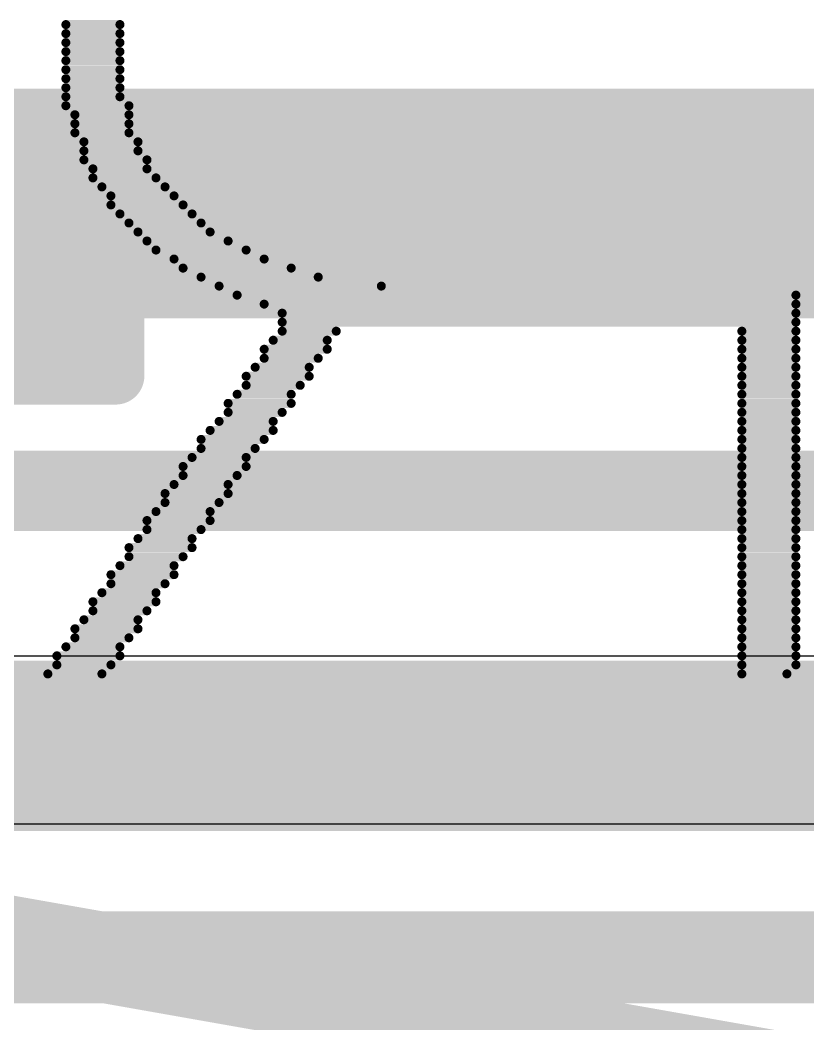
# Model space of a CAD drawing. Header units: inches. Extents: x -8 to 386, y -12 to 64.
# Drawn here: x 10.685 to 12.428, y -3.541 to -1.322 of the extents above; entities that cross this region are included whole.
import ezdxf

# ---------------------------------------------------------------- set-up
doc = ezdxf.new("R2010")
doc.units = ezdxf.units.IN
for name, color, linetype in [('Board_outline', 216, 'Continuous'), ('Bottom Layer', 5, 'Continuous'), ('Bottom Overlay', 54, 'Continuous'), ('Top Layer', 1, 'Continuous'), ('Top Overlay', 2, 'Continuous'), ('Top Paste', 8, 'Continuous'), ('Top Solder', 216, 'Continuous')]:
    doc.layers.add(name, color=color, linetype=linetype)

msp = doc.modelspace()

# ---------------------------------------------------------------- hatches: boundary and pattern name
at = {"layer": 'Top Layer'}
msp.add_hatch(color=1, dxfattribs=at).paths.add_polyline_path([(10.8077, -2.0193), (10.1727, -2.0193), (10.1727, -1.5621), (10.8077, -1.5621)])
at = {"layer": 'Top Paste'}
msp.add_hatch(color=8, dxfattribs=at).paths.add_polyline_path([(10.8077, -2.0193), (10.1727, -2.0193), (10.1727, -1.5621), (10.8077, -1.5621)])
at = {"layer": 'Top Solder'}
msp.add_hatch(color=216, dxfattribs=at).paths.add_polyline_path([(10.8677, -2.0793), (10.1127, -2.0793), (10.1127, -1.5021), (10.8677, -1.5021)])

# ---------------------------------------------------------------- linework, layer by layer
at = {"layer": 'Board_outline'}
msp.add_lwpolyline([(37.5368, 13.3604, 0.254, 0.254, 1), (-7.4632, 13.3604, 0.254, 0.254, 1)], format="xyseb", close=True, dxfattribs=at)
at = {"layer": 'Bottom Layer'}
msp.add_line((9.5901, -3.0989), (19.6413, -3.0989), dxfattribs=at)
for points in [[(7.2644, -1.7272, 0.508, 0.508, 0), (15.9766, -1.7272, 0.508, 0.508, 0)], [(10.2039, -2.3622, 0.1778, 0.1778, 0), (19.4488, -2.3622, 0.1778, 0.1778, 0)], [(9.5901, -2.827, 0.1778, 0.1778, 0), (19.6413, -2.827, 0.1778, 0.1778, 0)]]:
    msp.add_lwpolyline(points, format="xyseb", dxfattribs=at)
at = {"layer": 'Bottom Overlay'}
for points in [[(10.7865, -1.3315, 0.0199, 0.0199, 0), (10.9061, -1.3315, 0.0199, 0.0199, 0)], [(10.7865, -1.3514, 0.0199, 0.0199, 0), (10.9061, -1.3514, 0.0199, 0.0199, 0)], [(10.7865, -1.3714, 0.0199, 0.0199, 0), (10.9061, -1.3714, 0.0199, 0.0199, 0)], [(10.7865, -1.3913, 0.0199, 0.0199, 0), (10.9061, -1.3913, 0.0199, 0.0199, 0)], [(10.7865, -1.4112, 0.0199, 0.0199, 0), (10.9061, -1.4112, 0.0199, 0.0199, 0)], [(10.7865, -1.4312, 0.0199, 0.0199, 0), (10.9061, -1.4312, 0.0199, 0.0199, 0)], [(10.7865, -1.4511, 0.0199, 0.0199, 0), (10.9061, -1.4511, 0.0199, 0.0199, 0)], [(10.7865, -1.4711, 0.0199, 0.0199, 0), (10.9061, -1.4711, 0.0199, 0.0199, 0)], [(10.7865, -1.491, 0.0199, 0.0199, 0), (10.9061, -1.491, 0.0199, 0.0199, 0)], [(10.7865, -1.5109, 0.0199, 0.0199, 0), (10.926, -1.5109, 0.0199, 0.0199, 0)], [(10.8064, -1.5309, 0.0199, 0.0199, 0), (10.926, -1.5309, 0.0199, 0.0199, 0)], [(10.8064, -1.5508, 0.0199, 0.0199, 0), (10.926, -1.5508, 0.0199, 0.0199, 0)], [(10.8064, -1.5708, 0.0199, 0.0199, 0), (10.926, -1.5708, 0.0199, 0.0199, 0)], [(10.8263, -1.5907, 0.0199, 0.0199, 0), (10.946, -1.5907, 0.0199, 0.0199, 0)], [(10.8263, -1.6106, 0.0199, 0.0199, 0), (10.946, -1.6106, 0.0199, 0.0199, 0)], [(10.8263, -1.6306, 0.0199, 0.0199, 0), (10.9659, -1.6306, 0.0199, 0.0199, 0)], [(10.8463, -1.6505, 0.0199, 0.0199, 0), (10.9659, -1.6505, 0.0199, 0.0199, 0)], [(10.8463, -1.6705, 0.0199, 0.0199, 0), (10.9859, -1.6705, 0.0199, 0.0199, 0)], [(10.8662, -1.6904, 0.0199, 0.0199, 0), (11.0058, -1.6904, 0.0199, 0.0199, 0)], [(10.8862, -1.7103, 0.0199, 0.0199, 0), (11.0257, -1.7103, 0.0199, 0.0199, 0)], [(10.8862, -1.7303, 0.0199, 0.0199, 0), (11.0457, -1.7303, 0.0199, 0.0199, 0)], [(10.9061, -1.7502, 0.0199, 0.0199, 0), (11.0656, -1.7502, 0.0199, 0.0199, 0)], [(10.926, -1.7702, 0.0199, 0.0199, 0), (11.0856, -1.7702, 0.0199, 0.0199, 0)], [(10.946, -1.7901, 0.0199, 0.0199, 0), (11.1055, -1.7901, 0.0199, 0.0199, 0)], [(10.9659, -1.81, 0.0199, 0.0199, 0), (11.1454, -1.81, 0.0199, 0.0199, 0)], [(10.9859, -1.83, 0.0199, 0.0199, 0), (11.1853, -1.83, 0.0199, 0.0199, 0)], [(11.0257, -1.8499, 0.0199, 0.0199, 0), (11.2251, -1.8499, 0.0199, 0.0199, 0)], [(11.0457, -1.8699, 0.0199, 0.0199, 0), (11.285, -1.8699, 0.0199, 0.0199, 0)], [(11.0856, -1.8898, 0.0199, 0.0199, 0), (11.3448, -1.8898, 0.0199, 0.0199, 0)], [(11.1254, -1.9097, 0.0199, 0.0199, 0), (11.4844, -1.9097, 0.0199, 0.0199, 0)], [(11.1653, -1.9297, 0.0199, 0.0199, 0), (12.4016, -1.9297, 0.0199, 0.0199, 0)], [(11.2251, -1.9496, 0.0199, 0.0199, 0), (12.4016, -1.9496, 0.0199, 0.0199, 0)], [(11.265, -1.9696, 0.0199, 0.0199, 0), (12.4016, -1.9696, 0.0199, 0.0199, 0)], [(11.265, -1.9895, 0.0199, 0.0199, 0), (12.4016, -1.9895, 0.0199, 0.0199, 0)], [(11.2451, -2.0294, 0.0199, 0.0199, 0), (11.3647, -2.0294, 0.0199, 0.0199, 0)], [(11.265, -2.0094, 0.0199, 0.0199, 0), (11.3847, -2.0094, 0.0199, 0.0199, 0)], [(12.282, -2.0094, 0.0199, 0.0199, 0), (12.4016, -2.0094, 0.0199, 0.0199, 0)], [(12.282, -2.0294, 0.0199, 0.0199, 0), (12.4016, -2.0294, 0.0199, 0.0199, 0)], [(11.2251, -2.0493, 0.0199, 0.0199, 0), (11.3647, -2.0493, 0.0199, 0.0199, 0)], [(12.282, -2.0493, 0.0199, 0.0199, 0), (12.4016, -2.0493, 0.0199, 0.0199, 0)], [(11.2251, -2.0693, 0.0199, 0.0199, 0), (11.3448, -2.0693, 0.0199, 0.0199, 0)], [(12.282, -2.0693, 0.0199, 0.0199, 0), (12.4016, -2.0693, 0.0199, 0.0199, 0)], [(11.2052, -2.0892, 0.0199, 0.0199, 0), (11.3248, -2.0892, 0.0199, 0.0199, 0)], [(12.282, -2.0892, 0.0199, 0.0199, 0), (12.4016, -2.0892, 0.0199, 0.0199, 0)], [(11.1853, -2.1091, 0.0199, 0.0199, 0), (11.3248, -2.1091, 0.0199, 0.0199, 0)], [(12.282, -2.1091, 0.0199, 0.0199, 0), (12.4016, -2.1091, 0.0199, 0.0199, 0)], [(11.1853, -2.1291, 0.0199, 0.0199, 0), (11.3049, -2.1291, 0.0199, 0.0199, 0)], [(12.282, -2.1291, 0.0199, 0.0199, 0), (12.4016, -2.1291, 0.0199, 0.0199, 0)], [(11.1653, -2.149, 0.0199, 0.0199, 0), (11.285, -2.149, 0.0199, 0.0199, 0)], [(12.282, -2.149, 0.0199, 0.0199, 0), (12.4016, -2.149, 0.0199, 0.0199, 0)], [(11.1454, -2.169, 0.0199, 0.0199, 0), (11.285, -2.169, 0.0199, 0.0199, 0)], [(12.282, -2.169, 0.0199, 0.0199, 0), (12.4016, -2.169, 0.0199, 0.0199, 0)], [(11.1454, -2.1889, 0.0199, 0.0199, 0), (11.265, -2.1889, 0.0199, 0.0199, 0)], [(12.282, -2.1889, 0.0199, 0.0199, 0), (12.4016, -2.1889, 0.0199, 0.0199, 0)], [(11.1055, -2.2288, 0.0199, 0.0199, 0), (11.2451, -2.2288, 0.0199, 0.0199, 0)], [(11.1254, -2.2089, 0.0199, 0.0199, 0), (11.2451, -2.2089, 0.0199, 0.0199, 0)], [(12.282, -2.2089, 0.0199, 0.0199, 0), (12.4016, -2.2089, 0.0199, 0.0199, 0)], [(12.282, -2.2288, 0.0199, 0.0199, 0), (12.4016, -2.2288, 0.0199, 0.0199, 0)], [(11.0856, -2.2487, 0.0199, 0.0199, 0), (11.2251, -2.2487, 0.0199, 0.0199, 0)], [(12.282, -2.2487, 0.0199, 0.0199, 0), (12.4016, -2.2487, 0.0199, 0.0199, 0)], [(11.0856, -2.2687, 0.0199, 0.0199, 0), (11.2052, -2.2687, 0.0199, 0.0199, 0)], [(12.282, -2.2687, 0.0199, 0.0199, 0), (12.4016, -2.2687, 0.0199, 0.0199, 0)], [(11.0656, -2.2886, 0.0199, 0.0199, 0), (11.1853, -2.2886, 0.0199, 0.0199, 0)], [(12.282, -2.2886, 0.0199, 0.0199, 0), (12.4016, -2.2886, 0.0199, 0.0199, 0)], [(11.0457, -2.3086, 0.0199, 0.0199, 0), (11.1853, -2.3086, 0.0199, 0.0199, 0)], [(12.282, -2.3086, 0.0199, 0.0199, 0), (12.4016, -2.3086, 0.0199, 0.0199, 0)], [(11.0457, -2.3285, 0.0199, 0.0199, 0), (11.1653, -2.3285, 0.0199, 0.0199, 0)], [(12.282, -2.3285, 0.0199, 0.0199, 0), (12.4016, -2.3285, 0.0199, 0.0199, 0)], [(11.0257, -2.3484, 0.0199, 0.0199, 0), (11.1454, -2.3484, 0.0199, 0.0199, 0)], [(12.282, -2.3484, 0.0199, 0.0199, 0), (12.4016, -2.3484, 0.0199, 0.0199, 0)], [(11.0058, -2.3684, 0.0199, 0.0199, 0), (11.1454, -2.3684, 0.0199, 0.0199, 0)], [(12.282, -2.3684, 0.0199, 0.0199, 0), (12.4016, -2.3684, 0.0199, 0.0199, 0)], [(11.0058, -2.3883, 0.0199, 0.0199, 0), (11.1254, -2.3883, 0.0199, 0.0199, 0)], [(12.282, -2.3883, 0.0199, 0.0199, 0), (12.4016, -2.3883, 0.0199, 0.0199, 0)], [(10.9659, -2.4282, 0.0199, 0.0199, 0), (11.1055, -2.4282, 0.0199, 0.0199, 0)], [(10.9859, -2.4083, 0.0199, 0.0199, 0), (11.1055, -2.4083, 0.0199, 0.0199, 0)], [(12.282, -2.4083, 0.0199, 0.0199, 0), (12.4016, -2.4083, 0.0199, 0.0199, 0)], [(12.282, -2.4282, 0.0199, 0.0199, 0), (12.4016, -2.4282, 0.0199, 0.0199, 0)], [(10.9659, -2.4481, 0.0199, 0.0199, 0), (11.0856, -2.4481, 0.0199, 0.0199, 0)], [(12.282, -2.4481, 0.0199, 0.0199, 0), (12.4016, -2.4481, 0.0199, 0.0199, 0)], [(10.946, -2.4681, 0.0199, 0.0199, 0), (11.0656, -2.4681, 0.0199, 0.0199, 0)], [(12.282, -2.4681, 0.0199, 0.0199, 0), (12.4016, -2.4681, 0.0199, 0.0199, 0)], [(10.926, -2.488, 0.0199, 0.0199, 0), (11.0656, -2.488, 0.0199, 0.0199, 0)], [(12.282, -2.488, 0.0199, 0.0199, 0), (12.4016, -2.488, 0.0199, 0.0199, 0)], [(10.926, -2.508, 0.0199, 0.0199, 0), (11.0457, -2.508, 0.0199, 0.0199, 0)], [(12.282, -2.508, 0.0199, 0.0199, 0), (12.4016, -2.508, 0.0199, 0.0199, 0)], [(10.9061, -2.5279, 0.0199, 0.0199, 0), (11.0257, -2.5279, 0.0199, 0.0199, 0)], [(12.282, -2.5279, 0.0199, 0.0199, 0), (12.4016, -2.5279, 0.0199, 0.0199, 0)], [(10.8862, -2.5478, 0.0199, 0.0199, 0), (11.0257, -2.5478, 0.0199, 0.0199, 0)], [(12.282, -2.5478, 0.0199, 0.0199, 0), (12.4016, -2.5478, 0.0199, 0.0199, 0)], [(10.8862, -2.5678, 0.0199, 0.0199, 0), (11.0058, -2.5678, 0.0199, 0.0199, 0)], [(12.282, -2.5678, 0.0199, 0.0199, 0), (12.4016, -2.5678, 0.0199, 0.0199, 0)], [(10.8662, -2.5877, 0.0199, 0.0199, 0), (10.9859, -2.5877, 0.0199, 0.0199, 0)], [(12.282, -2.5877, 0.0199, 0.0199, 0), (12.4016, -2.5877, 0.0199, 0.0199, 0)], [(10.8463, -2.6077, 0.0199, 0.0199, 0), (10.9859, -2.6077, 0.0199, 0.0199, 0)], [(10.8463, -2.6276, 0.0199, 0.0199, 0), (10.9659, -2.6276, 0.0199, 0.0199, 0)], [(12.282, -2.6077, 0.0199, 0.0199, 0), (12.4016, -2.6077, 0.0199, 0.0199, 0)], [(12.282, -2.6276, 0.0199, 0.0199, 0), (12.4016, -2.6276, 0.0199, 0.0199, 0)], [(10.8263, -2.6475, 0.0199, 0.0199, 0), (10.946, -2.6475, 0.0199, 0.0199, 0)], [(12.282, -2.6475, 0.0199, 0.0199, 0), (12.4016, -2.6475, 0.0199, 0.0199, 0)], [(10.8064, -2.6675, 0.0199, 0.0199, 0), (10.946, -2.6675, 0.0199, 0.0199, 0)], [(12.282, -2.6675, 0.0199, 0.0199, 0), (12.4016, -2.6675, 0.0199, 0.0199, 0)], [(10.8064, -2.6874, 0.0199, 0.0199, 0), (10.926, -2.6874, 0.0199, 0.0199, 0)], [(12.282, -2.6874, 0.0199, 0.0199, 0), (12.4016, -2.6874, 0.0199, 0.0199, 0)], [(10.7865, -2.7074, 0.0199, 0.0199, 0), (10.9061, -2.7074, 0.0199, 0.0199, 0)], [(12.282, -2.7074, 0.0199, 0.0199, 0), (12.4016, -2.7074, 0.0199, 0.0199, 0)], [(10.7665, -2.7273, 0.0199, 0.0199, 0), (10.9061, -2.7273, 0.0199, 0.0199, 0)], [(12.282, -2.7273, 0.0199, 0.0199, 0), (12.4016, -2.7273, 0.0199, 0.0199, 0)], [(10.7665, -2.7472, 0.0199, 0.0199, 0), (10.8862, -2.7472, 0.0199, 0.0199, 0)], [(12.282, -2.7472, 0.0199, 0.0199, 0), (12.4016, -2.7472, 0.0199, 0.0199, 0)], [(10.7466, -2.7672, 0.0199, 0.0199, 0), (10.8662, -2.7672, 0.0199, 0.0199, 0)], [(12.282, -2.7672, 0.0199, 0.0199, 0), (12.3817, -2.7672, 0.0199, 0.0199, 0)]]:
    msp.add_lwpolyline(points, format="xyseb", dxfattribs=at)
for points in [[(10.7815, -1.3315, 0.00997, 0.00997, 1), (10.7914, -1.3315, 0.00997, 0.00997, 1)], [(10.9011, -1.3315, 0.00997, 0.00997, 1), (10.9111, -1.3315, 0.00997, 0.00997, 1)], [(10.7815, -1.3514, 0.00997, 0.00997, 1), (10.7914, -1.3514, 0.00997, 0.00997, 1)], [(10.9011, -1.3514, 0.00997, 0.00997, 1), (10.9111, -1.3514, 0.00997, 0.00997, 1)], [(10.7815, -1.3714, 0.00997, 0.00997, 1), (10.7914, -1.3714, 0.00997, 0.00997, 1)], [(10.9011, -1.3714, 0.00997, 0.00997, 1), (10.9111, -1.3714, 0.00997, 0.00997, 1)], [(10.7815, -1.3913, 0.00997, 0.00997, 1), (10.7914, -1.3913, 0.00997, 0.00997, 1)], [(10.9011, -1.3913, 0.00997, 0.00997, 1), (10.9111, -1.3913, 0.00997, 0.00997, 1)], [(10.7815, -1.4112, 0.00997, 0.00997, 1), (10.7914, -1.4112, 0.00997, 0.00997, 1)], [(10.9011, -1.4112, 0.00997, 0.00997, 1), (10.9111, -1.4112, 0.00997, 0.00997, 1)], [(10.7815, -1.4312, 0.00997, 0.00997, 1), (10.7914, -1.4312, 0.00997, 0.00997, 1)], [(10.7815, -1.4511, 0.00997, 0.00997, 1), (10.7914, -1.4511, 0.00997, 0.00997, 1)], [(10.9011, -1.4312, 0.00997, 0.00997, 1), (10.9111, -1.4312, 0.00997, 0.00997, 1)], [(10.9011, -1.4511, 0.00997, 0.00997, 1), (10.9111, -1.4511, 0.00997, 0.00997, 1)], [(10.7815, -1.4711, 0.00997, 0.00997, 1), (10.7914, -1.4711, 0.00997, 0.00997, 1)], [(10.9011, -1.4711, 0.00997, 0.00997, 1), (10.9111, -1.4711, 0.00997, 0.00997, 1)], [(10.7815, -1.491, 0.00997, 0.00997, 1), (10.7914, -1.491, 0.00997, 0.00997, 1)], [(10.9011, -1.491, 0.00997, 0.00997, 1), (10.9111, -1.491, 0.00997, 0.00997, 1)], [(10.7815, -1.5109, 0.00997, 0.00997, 1), (10.7914, -1.5109, 0.00997, 0.00997, 1)], [(10.9211, -1.5109, 0.00997, 0.00997, 1), (10.931, -1.5109, 0.00997, 0.00997, 1)], [(10.8014, -1.5309, 0.00997, 0.00997, 1), (10.8114, -1.5309, 0.00997, 0.00997, 1)], [(10.9211, -1.5309, 0.00997, 0.00997, 1), (10.931, -1.5309, 0.00997, 0.00997, 1)], [(10.8014, -1.5508, 0.00997, 0.00997, 1), (10.8114, -1.5508, 0.00997, 0.00997, 1)], [(10.9211, -1.5508, 0.00997, 0.00997, 1), (10.931, -1.5508, 0.00997, 0.00997, 1)], [(10.8014, -1.5708, 0.00997, 0.00997, 1), (10.8114, -1.5708, 0.00997, 0.00997, 1)], [(10.9211, -1.5708, 0.00997, 0.00997, 1), (10.931, -1.5708, 0.00997, 0.00997, 1)], [(10.8214, -1.5907, 0.00997, 0.00997, 1), (10.8313, -1.5907, 0.00997, 0.00997, 1)], [(10.941, -1.5907, 0.00997, 0.00997, 1), (10.951, -1.5907, 0.00997, 0.00997, 1)], [(10.8214, -1.6106, 0.00997, 0.00997, 1), (10.8313, -1.6106, 0.00997, 0.00997, 1)], [(10.941, -1.6106, 0.00997, 0.00997, 1), (10.951, -1.6106, 0.00997, 0.00997, 1)], [(10.8214, -1.6306, 0.00997, 0.00997, 1), (10.8313, -1.6306, 0.00997, 0.00997, 1)], [(10.8413, -1.6505, 0.00997, 0.00997, 1), (10.8513, -1.6505, 0.00997, 0.00997, 1)], [(10.9609, -1.6306, 0.00997, 0.00997, 1), (10.9709, -1.6306, 0.00997, 0.00997, 1)], [(10.9609, -1.6505, 0.00997, 0.00997, 1), (10.9709, -1.6505, 0.00997, 0.00997, 1)], [(10.8413, -1.6705, 0.00997, 0.00997, 1), (10.8513, -1.6705, 0.00997, 0.00997, 1)], [(10.9809, -1.6705, 0.00997, 0.00997, 1), (10.9908, -1.6705, 0.00997, 0.00997, 1)], [(10.8612, -1.6904, 0.00997, 0.00997, 1), (10.8712, -1.6904, 0.00997, 0.00997, 1)], [(11.0008, -1.6904, 0.00997, 0.00997, 1), (11.0108, -1.6904, 0.00997, 0.00997, 1)], [(10.8812, -1.7103, 0.00997, 0.00997, 1), (10.8911, -1.7103, 0.00997, 0.00997, 1)], [(11.0208, -1.7103, 0.00997, 0.00997, 1), (11.0307, -1.7103, 0.00997, 0.00997, 1)], [(10.8812, -1.7303, 0.00997, 0.00997, 1), (10.8911, -1.7303, 0.00997, 0.00997, 1)], [(11.0407, -1.7303, 0.00997, 0.00997, 1), (11.0507, -1.7303, 0.00997, 0.00997, 1)], [(10.9011, -1.7502, 0.00997, 0.00997, 1), (10.9111, -1.7502, 0.00997, 0.00997, 1)], [(11.0606, -1.7502, 0.00997, 0.00997, 1), (11.0706, -1.7502, 0.00997, 0.00997, 1)], [(10.9211, -1.7702, 0.00997, 0.00997, 1), (10.931, -1.7702, 0.00997, 0.00997, 1)], [(11.0806, -1.7702, 0.00997, 0.00997, 1), (11.0905, -1.7702, 0.00997, 0.00997, 1)], [(10.941, -1.7901, 0.00997, 0.00997, 1), (10.951, -1.7901, 0.00997, 0.00997, 1)], [(11.1005, -1.7901, 0.00997, 0.00997, 1), (11.1105, -1.7901, 0.00997, 0.00997, 1)], [(10.9609, -1.81, 0.00997, 0.00997, 1), (10.9709, -1.81, 0.00997, 0.00997, 1)], [(10.9809, -1.83, 0.00997, 0.00997, 1), (10.9908, -1.83, 0.00997, 0.00997, 1)], [(11.1404, -1.81, 0.00997, 0.00997, 1), (11.1504, -1.81, 0.00997, 0.00997, 1)], [(11.1803, -1.83, 0.00997, 0.00997, 1), (11.1902, -1.83, 0.00997, 0.00997, 1)], [(11.0208, -1.8499, 0.00997, 0.00997, 1), (11.0307, -1.8499, 0.00997, 0.00997, 1)], [(11.2202, -1.8499, 0.00997, 0.00997, 1), (11.2301, -1.8499, 0.00997, 0.00997, 1)], [(11.0407, -1.8699, 0.00997, 0.00997, 1), (11.0507, -1.8699, 0.00997, 0.00997, 1)], [(11.28, -1.8699, 0.00997, 0.00997, 1), (11.2899, -1.8699, 0.00997, 0.00997, 1)], [(11.0806, -1.8898, 0.00997, 0.00997, 1), (11.0905, -1.8898, 0.00997, 0.00997, 1)], [(11.3398, -1.8898, 0.00997, 0.00997, 1), (11.3498, -1.8898, 0.00997, 0.00997, 1)], [(11.1205, -1.9097, 0.00997, 0.00997, 1), (11.1304, -1.9097, 0.00997, 0.00997, 1)], [(11.4794, -1.9097, 0.00997, 0.00997, 1), (11.4893, -1.9097, 0.00997, 0.00997, 1)], [(11.1603, -1.9297, 0.00997, 0.00997, 1), (11.1703, -1.9297, 0.00997, 0.00997, 1)], [(12.3966, -1.9297, 0.00997, 0.00997, 1), (12.4066, -1.9297, 0.00997, 0.00997, 1)], [(11.2202, -1.9496, 0.00997, 0.00997, 1), (11.2301, -1.9496, 0.00997, 0.00997, 1)], [(12.3966, -1.9496, 0.00997, 0.00997, 1), (12.4066, -1.9496, 0.00997, 0.00997, 1)], [(11.26, -1.9696, 0.00997, 0.00997, 1), (11.27, -1.9696, 0.00997, 0.00997, 1)], [(12.3966, -1.9696, 0.00997, 0.00997, 1), (12.4066, -1.9696, 0.00997, 0.00997, 1)], [(11.26, -1.9895, 0.00997, 0.00997, 1), (11.27, -1.9895, 0.00997, 0.00997, 1)], [(12.3966, -1.9895, 0.00997, 0.00997, 1), (12.4066, -1.9895, 0.00997, 0.00997, 1)], [(11.2401, -2.0294, 0.00997, 0.00997, 1), (11.2501, -2.0294, 0.00997, 0.00997, 1)], [(11.26, -2.0094, 0.00997, 0.00997, 1), (11.27, -2.0094, 0.00997, 0.00997, 1)], [(11.3597, -2.0294, 0.00997, 0.00997, 1), (11.3697, -2.0294, 0.00997, 0.00997, 1)], [(11.3797, -2.0094, 0.00997, 0.00997, 1), (11.3896, -2.0094, 0.00997, 0.00997, 1)], [(12.277, -2.0094, 0.00997, 0.00997, 1), (12.287, -2.0094, 0.00997, 0.00997, 1)], [(12.277, -2.0294, 0.00997, 0.00997, 1), (12.287, -2.0294, 0.00997, 0.00997, 1)], [(12.3966, -2.0094, 0.00997, 0.00997, 1), (12.4066, -2.0094, 0.00997, 0.00997, 1)], [(12.3966, -2.0294, 0.00997, 0.00997, 1), (12.4066, -2.0294, 0.00997, 0.00997, 1)], [(11.2202, -2.0493, 0.00997, 0.00997, 1), (11.2301, -2.0493, 0.00997, 0.00997, 1)], [(11.3597, -2.0493, 0.00997, 0.00997, 1), (11.3697, -2.0493, 0.00997, 0.00997, 1)], [(12.277, -2.0493, 0.00997, 0.00997, 1), (12.287, -2.0493, 0.00997, 0.00997, 1)], [(12.3966, -2.0493, 0.00997, 0.00997, 1), (12.4066, -2.0493, 0.00997, 0.00997, 1)], [(11.2202, -2.0693, 0.00997, 0.00997, 1), (11.2301, -2.0693, 0.00997, 0.00997, 1)], [(11.3398, -2.0693, 0.00997, 0.00997, 1), (11.3498, -2.0693, 0.00997, 0.00997, 1)], [(12.277, -2.0693, 0.00997, 0.00997, 1), (12.287, -2.0693, 0.00997, 0.00997, 1)], [(12.3966, -2.0693, 0.00997, 0.00997, 1), (12.4066, -2.0693, 0.00997, 0.00997, 1)], [(11.2002, -2.0892, 0.00997, 0.00997, 1), (11.2102, -2.0892, 0.00997, 0.00997, 1)], [(11.3199, -2.0892, 0.00997, 0.00997, 1), (11.3298, -2.0892, 0.00997, 0.00997, 1)], [(12.277, -2.0892, 0.00997, 0.00997, 1), (12.287, -2.0892, 0.00997, 0.00997, 1)], [(12.3966, -2.0892, 0.00997, 0.00997, 1), (12.4066, -2.0892, 0.00997, 0.00997, 1)], [(11.1803, -2.1091, 0.00997, 0.00997, 1), (11.1902, -2.1091, 0.00997, 0.00997, 1)], [(11.3199, -2.1091, 0.00997, 0.00997, 1), (11.3298, -2.1091, 0.00997, 0.00997, 1)], [(12.277, -2.1091, 0.00997, 0.00997, 1), (12.287, -2.1091, 0.00997, 0.00997, 1)], [(12.3966, -2.1091, 0.00997, 0.00997, 1), (12.4066, -2.1091, 0.00997, 0.00997, 1)], [(11.1803, -2.1291, 0.00997, 0.00997, 1), (11.1902, -2.1291, 0.00997, 0.00997, 1)], [(11.2999, -2.1291, 0.00997, 0.00997, 1), (11.3099, -2.1291, 0.00997, 0.00997, 1)], [(12.277, -2.1291, 0.00997, 0.00997, 1), (12.287, -2.1291, 0.00997, 0.00997, 1)], [(12.3966, -2.1291, 0.00997, 0.00997, 1), (12.4066, -2.1291, 0.00997, 0.00997, 1)], [(11.1603, -2.149, 0.00997, 0.00997, 1), (11.1703, -2.149, 0.00997, 0.00997, 1)], [(11.28, -2.149, 0.00997, 0.00997, 1), (11.2899, -2.149, 0.00997, 0.00997, 1)], [(12.277, -2.149, 0.00997, 0.00997, 1), (12.287, -2.149, 0.00997, 0.00997, 1)], [(12.3966, -2.149, 0.00997, 0.00997, 1), (12.4066, -2.149, 0.00997, 0.00997, 1)], [(11.1404, -2.169, 0.00997, 0.00997, 1), (11.1504, -2.169, 0.00997, 0.00997, 1)], [(11.28, -2.169, 0.00997, 0.00997, 1), (11.2899, -2.169, 0.00997, 0.00997, 1)], [(12.277, -2.169, 0.00997, 0.00997, 1), (12.287, -2.169, 0.00997, 0.00997, 1)], [(12.3966, -2.169, 0.00997, 0.00997, 1), (12.4066, -2.169, 0.00997, 0.00997, 1)], [(11.1404, -2.1889, 0.00997, 0.00997, 1), (11.1504, -2.1889, 0.00997, 0.00997, 1)], [(11.26, -2.1889, 0.00997, 0.00997, 1), (11.27, -2.1889, 0.00997, 0.00997, 1)], [(12.277, -2.1889, 0.00997, 0.00997, 1), (12.287, -2.1889, 0.00997, 0.00997, 1)], [(12.3966, -2.1889, 0.00997, 0.00997, 1), (12.4066, -2.1889, 0.00997, 0.00997, 1)], [(11.1005, -2.2288, 0.00997, 0.00997, 1), (11.1105, -2.2288, 0.00997, 0.00997, 1)], [(11.1205, -2.2089, 0.00997, 0.00997, 1), (11.1304, -2.2089, 0.00997, 0.00997, 1)], [(11.2401, -2.2089, 0.00997, 0.00997, 1), (11.2501, -2.2089, 0.00997, 0.00997, 1)], [(11.2401, -2.2288, 0.00997, 0.00997, 1), (11.2501, -2.2288, 0.00997, 0.00997, 1)], [(12.277, -2.2089, 0.00997, 0.00997, 1), (12.287, -2.2089, 0.00997, 0.00997, 1)], [(12.277, -2.2288, 0.00997, 0.00997, 1), (12.287, -2.2288, 0.00997, 0.00997, 1)], [(12.3966, -2.2089, 0.00997, 0.00997, 1), (12.4066, -2.2089, 0.00997, 0.00997, 1)], [(12.3966, -2.2288, 0.00997, 0.00997, 1), (12.4066, -2.2288, 0.00997, 0.00997, 1)], [(11.0806, -2.2487, 0.00997, 0.00997, 1), (11.0905, -2.2487, 0.00997, 0.00997, 1)], [(11.2202, -2.2487, 0.00997, 0.00997, 1), (11.2301, -2.2487, 0.00997, 0.00997, 1)], [(12.277, -2.2487, 0.00997, 0.00997, 1), (12.287, -2.2487, 0.00997, 0.00997, 1)], [(12.3966, -2.2487, 0.00997, 0.00997, 1), (12.4066, -2.2487, 0.00997, 0.00997, 1)], [(11.0806, -2.2687, 0.00997, 0.00997, 1), (11.0905, -2.2687, 0.00997, 0.00997, 1)], [(11.2002, -2.2687, 0.00997, 0.00997, 1), (11.2102, -2.2687, 0.00997, 0.00997, 1)], [(12.277, -2.2687, 0.00997, 0.00997, 1), (12.287, -2.2687, 0.00997, 0.00997, 1)], [(12.3966, -2.2687, 0.00997, 0.00997, 1), (12.4066, -2.2687, 0.00997, 0.00997, 1)], [(11.0606, -2.2886, 0.00997, 0.00997, 1), (11.0706, -2.2886, 0.00997, 0.00997, 1)], [(11.1803, -2.2886, 0.00997, 0.00997, 1), (11.1902, -2.2886, 0.00997, 0.00997, 1)], [(12.277, -2.2886, 0.00997, 0.00997, 1), (12.287, -2.2886, 0.00997, 0.00997, 1)], [(12.3966, -2.2886, 0.00997, 0.00997, 1), (12.4066, -2.2886, 0.00997, 0.00997, 1)], [(11.0407, -2.3086, 0.00997, 0.00997, 1), (11.0507, -2.3086, 0.00997, 0.00997, 1)], [(11.1803, -2.3086, 0.00997, 0.00997, 1), (11.1902, -2.3086, 0.00997, 0.00997, 1)], [(12.277, -2.3086, 0.00997, 0.00997, 1), (12.287, -2.3086, 0.00997, 0.00997, 1)], [(12.3966, -2.3086, 0.00997, 0.00997, 1), (12.4066, -2.3086, 0.00997, 0.00997, 1)], [(11.0407, -2.3285, 0.00997, 0.00997, 1), (11.0507, -2.3285, 0.00997, 0.00997, 1)], [(11.1603, -2.3285, 0.00997, 0.00997, 1), (11.1703, -2.3285, 0.00997, 0.00997, 1)], [(12.277, -2.3285, 0.00997, 0.00997, 1), (12.287, -2.3285, 0.00997, 0.00997, 1)], [(12.3966, -2.3285, 0.00997, 0.00997, 1), (12.4066, -2.3285, 0.00997, 0.00997, 1)], [(11.0208, -2.3484, 0.00997, 0.00997, 1), (11.0307, -2.3484, 0.00997, 0.00997, 1)], [(11.1404, -2.3484, 0.00997, 0.00997, 1), (11.1504, -2.3484, 0.00997, 0.00997, 1)], [(12.277, -2.3484, 0.00997, 0.00997, 1), (12.287, -2.3484, 0.00997, 0.00997, 1)], [(12.3966, -2.3484, 0.00997, 0.00997, 1), (12.4066, -2.3484, 0.00997, 0.00997, 1)], [(11.0008, -2.3684, 0.00997, 0.00997, 1), (11.0108, -2.3684, 0.00997, 0.00997, 1)], [(11.1404, -2.3684, 0.00997, 0.00997, 1), (11.1504, -2.3684, 0.00997, 0.00997, 1)], [(12.277, -2.3684, 0.00997, 0.00997, 1), (12.287, -2.3684, 0.00997, 0.00997, 1)], [(12.3966, -2.3684, 0.00997, 0.00997, 1), (12.4066, -2.3684, 0.00997, 0.00997, 1)], [(11.0008, -2.3883, 0.00997, 0.00997, 1), (11.0108, -2.3883, 0.00997, 0.00997, 1)], [(11.1205, -2.3883, 0.00997, 0.00997, 1), (11.1304, -2.3883, 0.00997, 0.00997, 1)], [(12.277, -2.3883, 0.00997, 0.00997, 1), (12.287, -2.3883, 0.00997, 0.00997, 1)], [(12.3966, -2.3883, 0.00997, 0.00997, 1), (12.4066, -2.3883, 0.00997, 0.00997, 1)], [(10.9609, -2.4282, 0.00997, 0.00997, 1), (10.9709, -2.4282, 0.00997, 0.00997, 1)], [(10.9809, -2.4083, 0.00997, 0.00997, 1), (10.9908, -2.4083, 0.00997, 0.00997, 1)], [(11.1005, -2.4083, 0.00997, 0.00997, 1), (11.1105, -2.4083, 0.00997, 0.00997, 1)], [(11.1005, -2.4282, 0.00997, 0.00997, 1), (11.1105, -2.4282, 0.00997, 0.00997, 1)], [(12.277, -2.4083, 0.00997, 0.00997, 1), (12.287, -2.4083, 0.00997, 0.00997, 1)], [(12.277, -2.4282, 0.00997, 0.00997, 1), (12.287, -2.4282, 0.00997, 0.00997, 1)], [(12.3966, -2.4083, 0.00997, 0.00997, 1), (12.4066, -2.4083, 0.00997, 0.00997, 1)], [(12.3966, -2.4282, 0.00997, 0.00997, 1), (12.4066, -2.4282, 0.00997, 0.00997, 1)], [(10.9609, -2.4481, 0.00997, 0.00997, 1), (10.9709, -2.4481, 0.00997, 0.00997, 1)], [(11.0806, -2.4481, 0.00997, 0.00997, 1), (11.0905, -2.4481, 0.00997, 0.00997, 1)], [(12.277, -2.4481, 0.00997, 0.00997, 1), (12.287, -2.4481, 0.00997, 0.00997, 1)], [(12.3966, -2.4481, 0.00997, 0.00997, 1), (12.4066, -2.4481, 0.00997, 0.00997, 1)], [(10.941, -2.4681, 0.00997, 0.00997, 1), (10.951, -2.4681, 0.00997, 0.00997, 1)], [(11.0606, -2.4681, 0.00997, 0.00997, 1), (11.0706, -2.4681, 0.00997, 0.00997, 1)], [(12.277, -2.4681, 0.00997, 0.00997, 1), (12.287, -2.4681, 0.00997, 0.00997, 1)], [(12.3966, -2.4681, 0.00997, 0.00997, 1), (12.4066, -2.4681, 0.00997, 0.00997, 1)], [(10.9211, -2.488, 0.00997, 0.00997, 1), (10.931, -2.488, 0.00997, 0.00997, 1)], [(11.0606, -2.488, 0.00997, 0.00997, 1), (11.0706, -2.488, 0.00997, 0.00997, 1)], [(12.277, -2.488, 0.00997, 0.00997, 1), (12.287, -2.488, 0.00997, 0.00997, 1)], [(12.3966, -2.488, 0.00997, 0.00997, 1), (12.4066, -2.488, 0.00997, 0.00997, 1)], [(10.9211, -2.508, 0.00997, 0.00997, 1), (10.931, -2.508, 0.00997, 0.00997, 1)], [(11.0407, -2.508, 0.00997, 0.00997, 1), (11.0507, -2.508, 0.00997, 0.00997, 1)], [(12.277, -2.508, 0.00997, 0.00997, 1), (12.287, -2.508, 0.00997, 0.00997, 1)], [(12.3966, -2.508, 0.00997, 0.00997, 1), (12.4066, -2.508, 0.00997, 0.00997, 1)], [(10.9011, -2.5279, 0.00997, 0.00997, 1), (10.9111, -2.5279, 0.00997, 0.00997, 1)], [(11.0208, -2.5279, 0.00997, 0.00997, 1), (11.0307, -2.5279, 0.00997, 0.00997, 1)], [(12.277, -2.5279, 0.00997, 0.00997, 1), (12.287, -2.5279, 0.00997, 0.00997, 1)], [(12.3966, -2.5279, 0.00997, 0.00997, 1), (12.4066, -2.5279, 0.00997, 0.00997, 1)], [(10.8812, -2.5478, 0.00997, 0.00997, 1), (10.8911, -2.5478, 0.00997, 0.00997, 1)], [(11.0208, -2.5478, 0.00997, 0.00997, 1), (11.0307, -2.5478, 0.00997, 0.00997, 1)], [(12.277, -2.5478, 0.00997, 0.00997, 1), (12.287, -2.5478, 0.00997, 0.00997, 1)], [(12.3966, -2.5478, 0.00997, 0.00997, 1), (12.4066, -2.5478, 0.00997, 0.00997, 1)], [(10.8812, -2.5678, 0.00997, 0.00997, 1), (10.8911, -2.5678, 0.00997, 0.00997, 1)], [(11.0008, -2.5678, 0.00997, 0.00997, 1), (11.0108, -2.5678, 0.00997, 0.00997, 1)], [(12.277, -2.5678, 0.00997, 0.00997, 1), (12.287, -2.5678, 0.00997, 0.00997, 1)], [(12.3966, -2.5678, 0.00997, 0.00997, 1), (12.4066, -2.5678, 0.00997, 0.00997, 1)], [(10.8612, -2.5877, 0.00997, 0.00997, 1), (10.8712, -2.5877, 0.00997, 0.00997, 1)], [(10.9809, -2.5877, 0.00997, 0.00997, 1), (10.9908, -2.5877, 0.00997, 0.00997, 1)], [(12.277, -2.5877, 0.00997, 0.00997, 1), (12.287, -2.5877, 0.00997, 0.00997, 1)], [(12.3966, -2.5877, 0.00997, 0.00997, 1), (12.4066, -2.5877, 0.00997, 0.00997, 1)], [(10.8413, -2.6077, 0.00997, 0.00997, 1), (10.8513, -2.6077, 0.00997, 0.00997, 1)], [(10.8413, -2.6276, 0.00997, 0.00997, 1), (10.8513, -2.6276, 0.00997, 0.00997, 1)], [(10.9609, -2.6276, 0.00997, 0.00997, 1), (10.9709, -2.6276, 0.00997, 0.00997, 1)], [(10.9809, -2.6077, 0.00997, 0.00997, 1), (10.9908, -2.6077, 0.00997, 0.00997, 1)], [(12.277, -2.6077, 0.00997, 0.00997, 1), (12.287, -2.6077, 0.00997, 0.00997, 1)], [(12.277, -2.6276, 0.00997, 0.00997, 1), (12.287, -2.6276, 0.00997, 0.00997, 1)], [(12.3966, -2.6077, 0.00997, 0.00997, 1), (12.4066, -2.6077, 0.00997, 0.00997, 1)], [(12.3966, -2.6276, 0.00997, 0.00997, 1), (12.4066, -2.6276, 0.00997, 0.00997, 1)], [(10.8214, -2.6475, 0.00997, 0.00997, 1), (10.8313, -2.6475, 0.00997, 0.00997, 1)], [(10.941, -2.6475, 0.00997, 0.00997, 1), (10.951, -2.6475, 0.00997, 0.00997, 1)], [(12.277, -2.6475, 0.00997, 0.00997, 1), (12.287, -2.6475, 0.00997, 0.00997, 1)], [(12.3966, -2.6475, 0.00997, 0.00997, 1), (12.4066, -2.6475, 0.00997, 0.00997, 1)], [(10.8014, -2.6675, 0.00997, 0.00997, 1), (10.8114, -2.6675, 0.00997, 0.00997, 1)], [(10.941, -2.6675, 0.00997, 0.00997, 1), (10.951, -2.6675, 0.00997, 0.00997, 1)], [(12.277, -2.6675, 0.00997, 0.00997, 1), (12.287, -2.6675, 0.00997, 0.00997, 1)], [(12.3966, -2.6675, 0.00997, 0.00997, 1), (12.4066, -2.6675, 0.00997, 0.00997, 1)], [(10.8014, -2.6874, 0.00997, 0.00997, 1), (10.8114, -2.6874, 0.00997, 0.00997, 1)], [(10.9211, -2.6874, 0.00997, 0.00997, 1), (10.931, -2.6874, 0.00997, 0.00997, 1)], [(12.277, -2.6874, 0.00997, 0.00997, 1), (12.287, -2.6874, 0.00997, 0.00997, 1)], [(12.3966, -2.6874, 0.00997, 0.00997, 1), (12.4066, -2.6874, 0.00997, 0.00997, 1)], [(10.7815, -2.7074, 0.00997, 0.00997, 1), (10.7914, -2.7074, 0.00997, 0.00997, 1)], [(10.9011, -2.7074, 0.00997, 0.00997, 1), (10.9111, -2.7074, 0.00997, 0.00997, 1)], [(12.277, -2.7074, 0.00997, 0.00997, 1), (12.287, -2.7074, 0.00997, 0.00997, 1)], [(12.3966, -2.7074, 0.00997, 0.00997, 1), (12.4066, -2.7074, 0.00997, 0.00997, 1)], [(10.7615, -2.7273, 0.00997, 0.00997, 1), (10.7715, -2.7273, 0.00997, 0.00997, 1)], [(10.9011, -2.7273, 0.00997, 0.00997, 1), (10.9111, -2.7273, 0.00997, 0.00997, 1)], [(12.277, -2.7273, 0.00997, 0.00997, 1), (12.287, -2.7273, 0.00997, 0.00997, 1)], [(12.3966, -2.7273, 0.00997, 0.00997, 1), (12.4066, -2.7273, 0.00997, 0.00997, 1)], [(10.7615, -2.7472, 0.00997, 0.00997, 1), (10.7715, -2.7472, 0.00997, 0.00997, 1)], [(10.8812, -2.7472, 0.00997, 0.00997, 1), (10.8911, -2.7472, 0.00997, 0.00997, 1)], [(12.277, -2.7472, 0.00997, 0.00997, 1), (12.287, -2.7472, 0.00997, 0.00997, 1)], [(12.3966, -2.7472, 0.00997, 0.00997, 1), (12.4066, -2.7472, 0.00997, 0.00997, 1)], [(10.7416, -2.7672, 0.00997, 0.00997, 1), (10.7516, -2.7672, 0.00997, 0.00997, 1)], [(10.8612, -2.7672, 0.00997, 0.00997, 1), (10.8712, -2.7672, 0.00997, 0.00997, 1)], [(12.277, -2.7672, 0.00997, 0.00997, 1), (12.287, -2.7672, 0.00997, 0.00997, 1)], [(12.3767, -2.7672, 0.00997, 0.00997, 1), (12.3867, -2.7672, 0.00997, 0.00997, 1)]]:
    msp.add_lwpolyline(points, format="xyseb", close=True, dxfattribs=at)
at = {"layer": 'Top Layer'}
msp.add_line((13.0032, -2.7281), (5.9506, -2.7281), dxfattribs=at)
for points in [[(5.9506, -3.013, 0.2032, 0.2032, 0), (13.1212, -3.013, 0.2032, 0.2032, 0)], [(8.4717, -3.394, 0.2032, 0.2032, 0), (13.279, -3.394, 0.2032, 0.2032, 0)]]:
    msp.add_lwpolyline(points, format="xyseb", dxfattribs=at)
at = {"layer": 'Top Overlay'}
for points in [[(10.8966, -2.1082, 0.127, 0.127, 0), (10.8966, -1.6002, 0.127, 0.127, 0)], [(1.7018, -1.7776, 0.2, 0.2, 0), (21.7131, -5.3061, 0.2, 0.2, 0)], [(10.0838, -2.1082, 0.127, 0.127, 0), (10.8966, -2.1082, 0.127, 0.127, 0)]]:
    msp.add_lwpolyline(points, format="xyseb", dxfattribs=at)
for points in [[(10.8649, -1.6002, 0.0635, 0.0635, 1), (10.9284, -1.6002, 0.0635, 0.0635, 1)], [(10.8649, -2.1082, 0.0635, 0.0635, 1), (10.9284, -2.1082, 0.0635, 0.0635, 1)], [(10.8649, -2.1082, 0.0635, 0.0635, 1), (10.9284, -2.1082, 0.0635, 0.0635, 1)]]:
    msp.add_lwpolyline(points, format="xyseb", close=True, dxfattribs=at)

doc.saveas('drawing.dxf')
